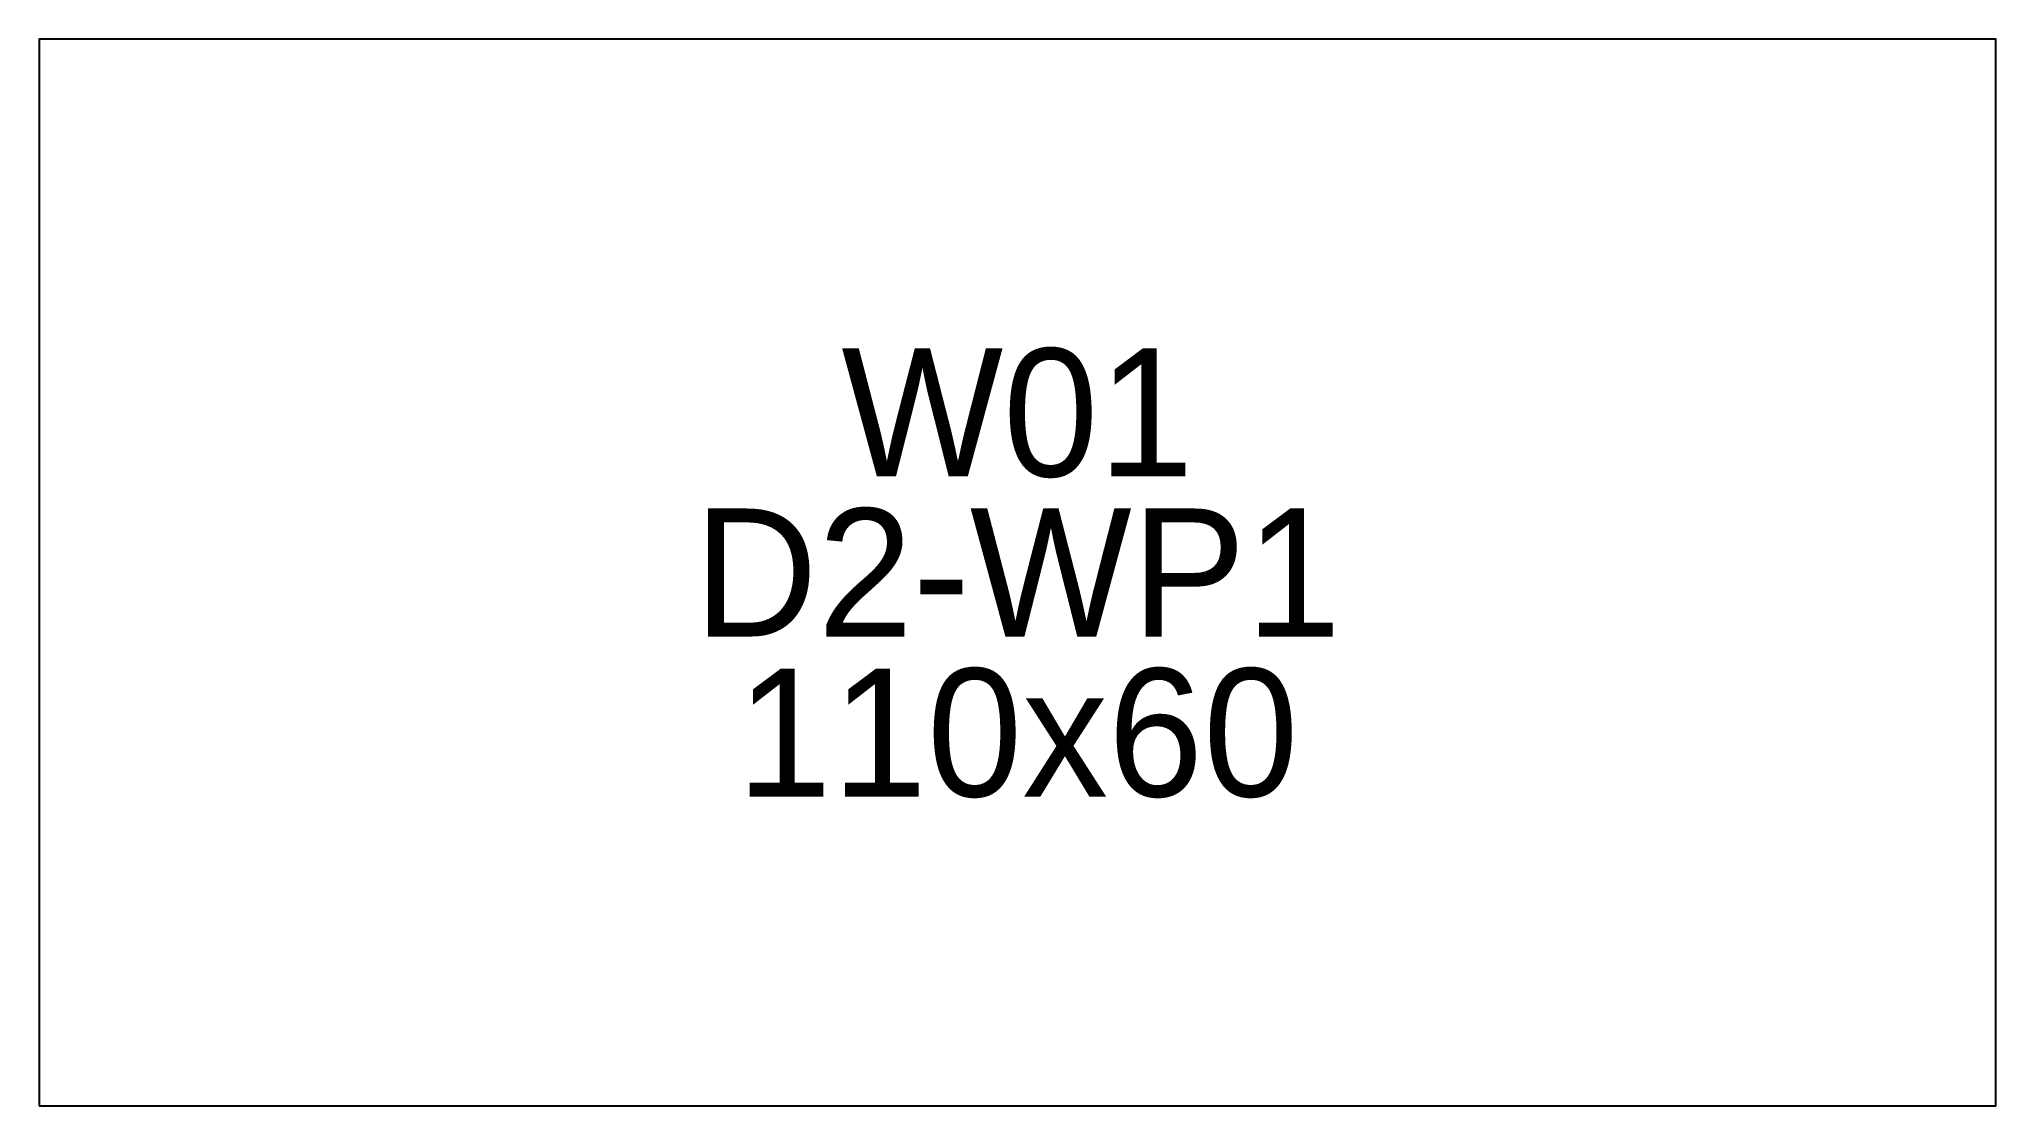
# Model space of a CAD drawing. Extents: x 0 to 110, y 0 to 60.
import ezdxf
from ezdxf.enums import TextEntityAlignment as Align

# ---------------------------------------------------------------- set-up
doc = ezdxf.new("R2010")
doc.units = 0
doc.layers.add('OUTLINE', color=7, linetype='CONTINUOUS')
doc.layers.add('UNIT_NUMBER', color=94, linetype='CONTINUOUS')

msp = doc.modelspace()

# ---------------------------------------------------------------- linework, layer by layer
at = {"layer": 'OUTLINE'}
msp.add_lwpolyline([(0, 0), (110, 0), (110, 60), (0, 60)], close=True, dxfattribs=at)

# ---------------------------------------------------------------- texts
at = {"layer": 'UNIT_NUMBER'}
for s, p in [('W01', (55, 39)), ('D2-WP1', (55, 30)), ('110x60', (55, 21))]:
    msp.add_text(s, height=7.2, dxfattribs=at).set_placement(p, align=Align.MIDDLE_CENTER)

doc.saveas('drawing.dxf')
